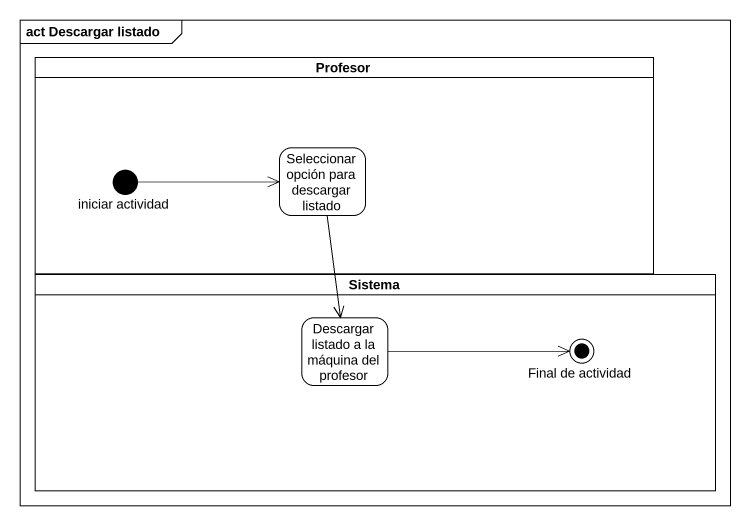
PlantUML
@startuml
mainframe act Descargar listado
hide empty description
state Profesor <<partition>> {
  state "iniciar actividad" as iniciar_actividad <<start>>
  state "Seleccionar opción para descargar listado" as Seleccionar_opción_para
}
state Sistema <<partition>> {
  state "Descargar listado a la máquina del profesor" as Descargar_listado_a_la
  state "Final de actividad" as Final_de_actividad <<end>>
}
iniciar_actividad -right-> Seleccionar_opción_para
Seleccionar_opción_para --> Descargar_listado_a_la
Descargar_listado_a_la -right-> Final_de_actividad
@enduml
